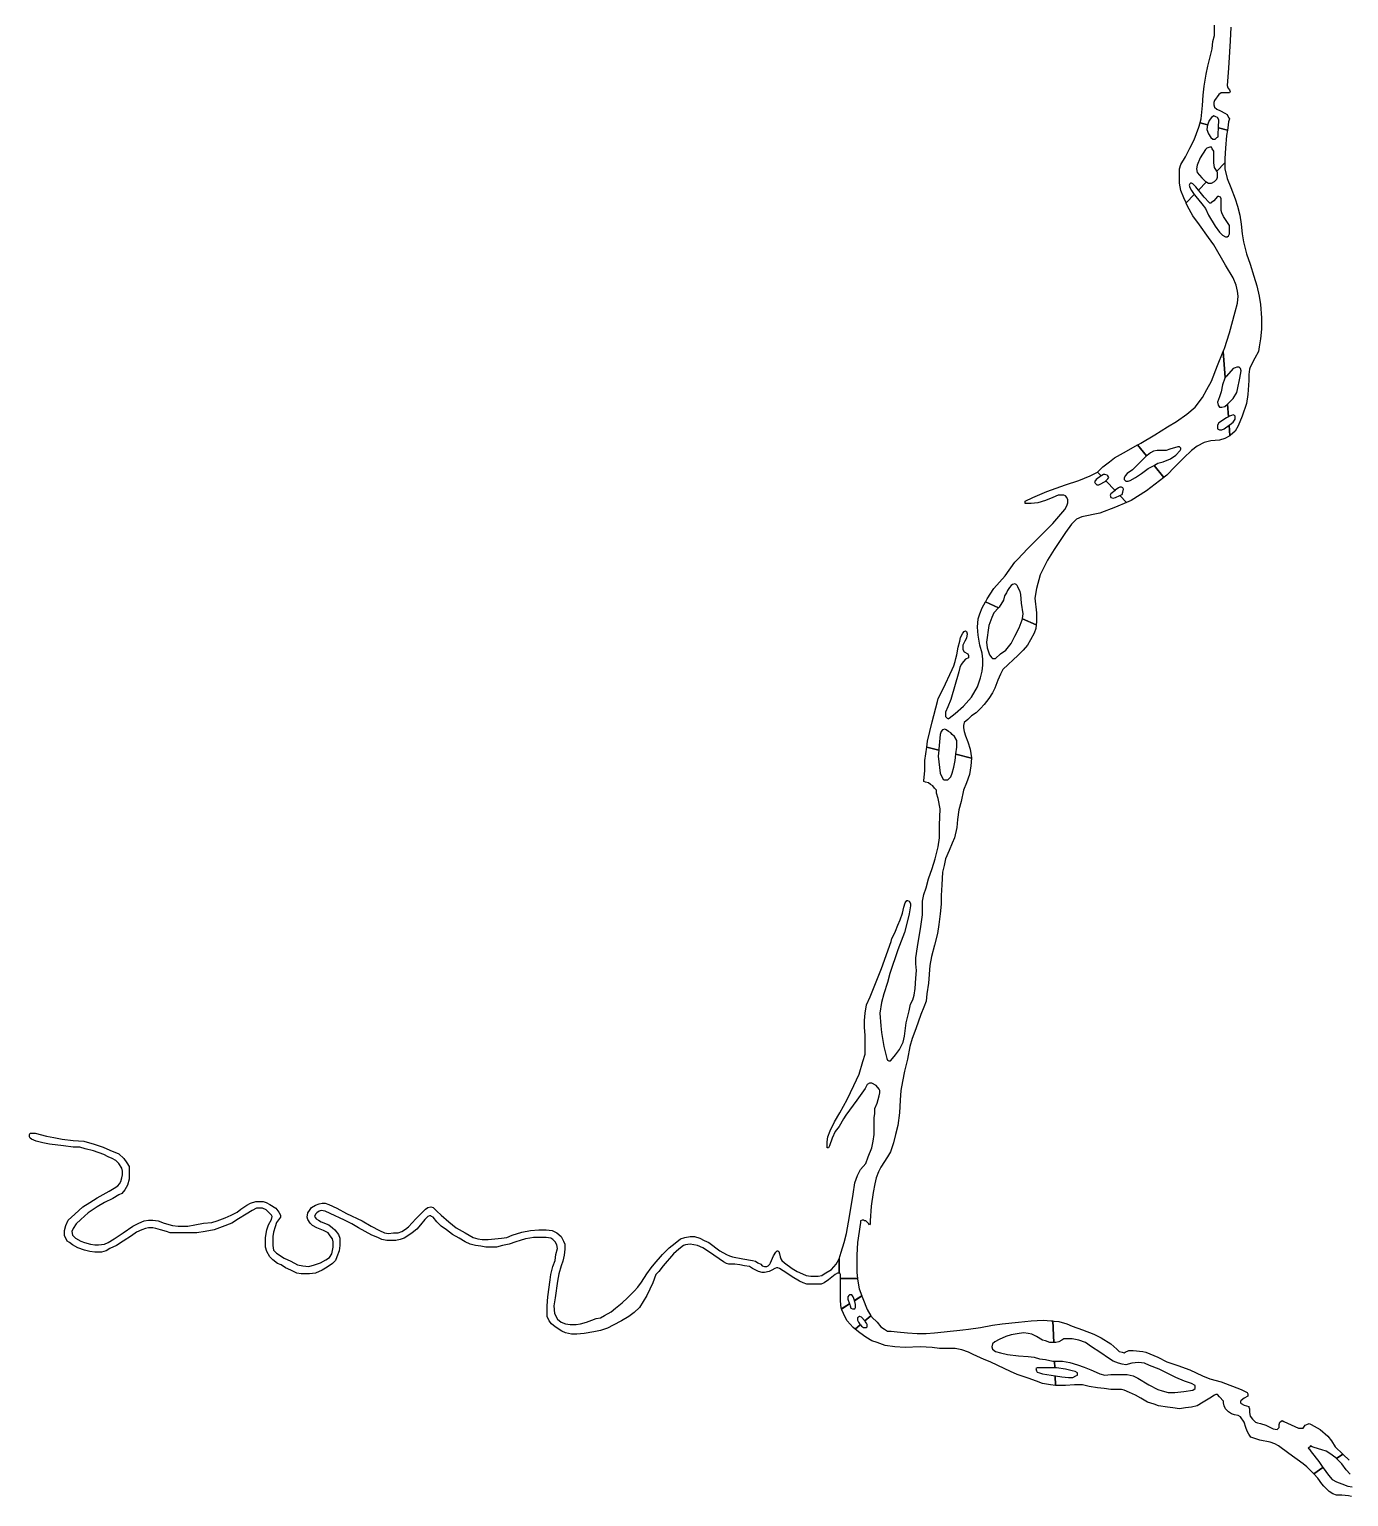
# Model space of a CAD drawing. Extents: x -311047 to 331802, y -231034 to 353444.
# Drawn here: x -187321 to -106990, y 161959 to 251275 of the extents above; entities that cross this region are included whole.
import ezdxf

# ---------------------------------------------------------------- set-up
doc = ezdxf.new("R2010")
doc.units = 0
doc.layers.get('0').update_dxf_attribs({"linetype": 'CONTINUOUS'})

msp = doc.modelspace()

# ---------------------------------------------------------------- linework, layer by layer
for points in [[(-116040.6, 245592.8), (-116035.6, 245611.1), (-115978.9, 245818.9), (-115888.2, 246635.2), (-115842.9, 247270.2), (-115797.5, 247814.4), (-115661.5, 248540.1), (-115570.7, 249039), (-115298.6, 250082.2), (-115253.2, 250535.7), (-115162.5, 250898.5), (-115162.5, 251533.5)], [(-114164.8, 251397.4), (-114210.1, 250581.1), (-114255.5, 249900.7), (-114300.8, 248903), (-114391.6, 247859.8), (-114346.2, 247723.7), (-114255.5, 247587.6), (-114210.1, 247497), (-114255.5, 247406.3), (-114346.2, 247406.3), (-114573, 247406.3), (-114754.4, 247406.3), (-114890.5, 247315.6), (-115162.5, 246952.7), (-115207.9, 246816.7), (-115207.9, 246680.6), (-115162.5, 246544.5), (-115026.5, 246408.4), (-114799.8, 246317.7), (-114527.6, 246181.7), (-114391.6, 246090.9), (-114300.8, 245909.5), (-114255.5, 245818.9), (-114300.8, 245637.5), (-114346.2, 245274.6), (-114373.9, 245136.3), (-114375.6, 245127.6), (-114916.5, 245278.7), (-114915.9, 245291.1), (-114890.5, 245773.6), (-114981.1, 245909.5), (-115071.8, 245954.9), (-115207.9, 246000.2), (-115344, 245909.5), (-115480, 245728.2), (-115570.7, 245501.4), (-115573.9, 245479.2), (-115576.2, 245463), (-116040.6, 245592.8)], [(-116885.2, 240710.3), (-117022.1, 241011.3), (-117203.5, 241464.8), (-117294.2, 241918.4), (-117294.2, 242417.3), (-117294.2, 242780.1), (-117203.5, 243052.2), (-116931.3, 243505.8), (-116659.2, 244050.1), (-116387.2, 244548.9), (-116115, 245320), (-116040.6, 245592.8), (-115576.2, 245463), (-115616.1, 245183.9), (-115525.4, 244911.8), (-115389.3, 244685), (-115253.2, 244594.3), (-115117.2, 244594.3), (-115026.5, 244685), (-114935.8, 244730.3), (-114935.8, 244911.8), (-114916.5, 245278.7), (-114375.6, 245127.6), (-114436.9, 244821.1), (-114482.3, 244050.1), (-114527.6, 243415.1), (-114527.6, 243153.6), (-115024, 242639.2), (-115071.8, 242734.7), (-115162.5, 242870.8), (-115207.9, 243142.9), (-115207.9, 243551.2), (-115207.9, 243868.7), (-115298.6, 244004.7), (-115344, 244095.4), (-115434.7, 244095.4), (-115616.1, 244050.1), (-115706.8, 243959.4), (-116024.3, 243460.4), (-116205.7, 243006.9), (-116251.1, 242780.1), (-116205.7, 242553.4), (-115933.6, 242235.9), (-115706.8, 242009.1), (-115656.3, 241983.9), (-116135.7, 241487), (-116296.4, 241691.6), (-116477.9, 241873.1), (-116568.6, 241918.4), (-116613.8, 241918.4), (-116659.2, 241873.1), (-116704.6, 241782.3), (-116659.2, 241646.3), (-116568.6, 241464.8), (-116388.6, 241224.9), (-116885.2, 240710.3)], [(-114626.2, 231674.3), (-114573, 231804.4), (-114560.5, 231843.6), (-114255.5, 232802.3), (-113892.6, 234072.2), (-113756.6, 234616.4), (-113711.2, 235024.6), (-113756.6, 235342.1), (-113847.3, 235704.9), (-114028.7, 236158.4), (-114482.3, 236929.5), (-115207.9, 238154), (-115525.4, 238607.6), (-116069.7, 239378.5), (-116477.9, 239922.8), (-116795.3, 240512.5), (-116879.3, 240697.3), (-116885.2, 240710.3), (-116388.6, 241224.9), (-116374.7, 241206.3), (-116296.4, 241102), (-115933.6, 240648.5), (-115706.8, 240376.4), (-115525.4, 239968.2), (-115117.2, 239287.9), (-114845.1, 238925.1), (-114663.7, 238743.6), (-114482.3, 238652.9), (-114391.6, 238652.9), (-114300.8, 238698.3), (-114255.5, 238834.3), (-114255.5, 238970.4), (-114255.5, 239197.2), (-114255.5, 239333.3), (-114618.3, 239877.5), (-114709.1, 240104.2), (-114754.4, 240240.3), (-114754.4, 240331), (-114754.4, 240784.6), (-114754.4, 240966), (-114799.8, 241056.6), (-114890.5, 241102), (-114935.8, 241102), (-114981.1, 241102), (-115207.9, 240829.9), (-115344, 240739.2), (-115389.3, 240693.9), (-115434.7, 240693.9), (-115480, 240739.2), (-115797.5, 241056.6), (-116118.3, 241464.9), (-116135.7, 241487), (-115656.3, 241983.9), (-115621.3, 241966.3), (-115525.4, 241918.4), (-115344, 241918.4), (-115162.5, 242009.1), (-115026.5, 242145.2), (-114981.1, 242281.3), (-114981.1, 242417.3), (-114981.1, 242553.4), (-115000.6, 242592.4), (-115024, 242639.2), (-114527.6, 243153.6), (-114527.6, 243069.6), (-114527.6, 242780.1), (-114391.6, 242190.6), (-114164.8, 241646.3), (-113892.6, 240966), (-113756.6, 240512.5), (-113620.5, 239968.2), (-113529.8, 239423.9), (-113484.4, 238834.3), (-113393.7, 238335.4), (-113212.4, 237609.8), (-112985.6, 236974.8), (-112758.8, 236249.1), (-112577.4, 235659.6), (-112441.3, 235024.6), (-112350.6, 234525.6), (-112305.2, 233709.3), (-112305.2, 233029), (-112350.6, 232439.4), (-112441.3, 231940.5), (-112486.7, 231668.4), (-112713.5, 231260.1), (-112985.6, 230716), (-113031, 230579.9), (-113076.3, 230262.4), (-113076.3, 229899.5), (-113121.7, 229037.9), (-113212.4, 228493.6), (-113484.4, 227722.6), (-113711.2, 227133), (-113892.6, 226815.5), (-114206.2, 226546.7), (-114210.1, 226543.3), (-114221.7, 226536.7), (-114272.1, 227177.2), (-114249.5, 227194.2), (-114210.1, 227223.7), (-114028.7, 227359.8), (-113892.6, 227541.2), (-113892.6, 227631.9), (-113892.6, 227722.6), (-113938, 227768), (-114028.7, 227813.3), (-114119.4, 227768), (-114255.5, 227722.6), (-114283.9, 227708.4), (-114312.8, 227693.9), (-114373.6, 228466.1), (-114337, 228502.7), (-114255.5, 228584.3), (-114028.7, 228811.1), (-113801.9, 229173.9), (-113756.6, 229355.4), (-113620.5, 230035.6), (-113529.8, 230489.2), (-113575.1, 230625.2), (-113665.8, 230716), (-113801.9, 230716), (-113892.6, 230670.6), (-114028.7, 230625.2), (-114436.9, 230171.7), (-114447.6, 230155.6), (-114500.4, 230076.4), (-114626.2, 231674.3)], [(-119844.8, 225978.7), (-119794.8, 226007.6), (-119652.7, 226089.9), (-118790.9, 226588.7), (-118019.9, 227087.6), (-117475.6, 227405.1), (-116840.6, 227858.7), (-116341.8, 228266.8), (-115888.2, 228856.4), (-115616.1, 229355.4), (-115344, 229854.2), (-114981.1, 230806.7), (-114626.2, 231674.3), (-114500.4, 230076.4), (-114527.6, 230035.6), (-114663.7, 229627.4), (-114754.4, 229219.3), (-114845.1, 228901.8), (-114981.1, 228584.3), (-114935.8, 228402.9), (-114845.1, 228266.8), (-114709.1, 228266.8), (-114527.6, 228312.1), (-114373.6, 228466.1), (-114312.8, 227693.9), (-114436.9, 227631.9), (-114890.5, 227314.4), (-114981.1, 227178.3), (-114981.1, 227087.6), (-114981.1, 226951.5), (-114845.1, 226906.2), (-114709.1, 226906.2), (-114573, 226951.5), (-114272.1, 227177.2), (-114221.7, 226536.7), (-114527.6, 226361.9), (-114845.1, 226271.3), (-115389.3, 226225.9), (-115797.5, 226135.2), (-116205.7, 225908.4), (-116568.6, 225636.3), (-117022.1, 225182.7), (-117566.3, 224638.5), (-118065.3, 224139.6), (-118229.3, 224012), (-118242.7, 224001.6), (-118833.5, 224730.7), (-118806, 224747.2), (-118609.4, 224865.2), (-118291.9, 224955.9), (-117838.5, 225137.4), (-117521, 225364.1), (-117248.8, 225636.3), (-117203.5, 225727), (-117203.5, 225772.4), (-117294.2, 225863.1), (-117384.9, 225863.1), (-117883.8, 225727), (-118110.6, 225636.3), (-118291.9, 225636.3), (-118654.8, 225636.3), (-118881.6, 225590.9), (-119063, 225500.2), (-119268.1, 225336.2), (-119289.8, 225318.8), (-119301, 225307.6), (-119844.8, 225978.7)], [(-122283.2, 224321), (-122246.8, 224357.4), (-121965.7, 224638.5), (-121557.4, 224955.9), (-121240, 225182.7), (-120514.3, 225590.9), (-119844.8, 225978.7), (-119301, 225307.6), (-119607.3, 225001.3), (-119879.3, 224729.1), (-120151.5, 224457.1), (-120469, 224230.3), (-120605.1, 224094.3), (-120650.4, 223958.2), (-120650.4, 223867.5), (-120559.7, 223776.8), (-120423.6, 223776.8), (-120287.6, 223822.1), (-119970.1, 224003.5), (-119607.3, 224230.3), (-119199.1, 224547.8), (-118836.2, 224729.1), (-118833.5, 224730.7), (-118242.7, 224001.6), (-119289.8, 223187.1), (-120242.2, 222597.6), (-120513.6, 222481.3), (-120520.6, 222478.3), (-120920.7, 222896.5), (-120903.8, 222903.7), (-120877.2, 222915.1), (-120786.5, 222960.4), (-120741.1, 223096.4), (-120695.8, 223277.8), (-120741.1, 223368.5), (-120831.8, 223413.9), (-120922.6, 223413.9), (-121013.3, 223368.5), (-121197.3, 223221.4), (-121216.6, 223205.9), (-121773.2, 223787.8), (-121745.8, 223815.2), (-121648.2, 223912.8), (-121602.8, 224003.5), (-121648.2, 224094.3), (-121693.5, 224139.6), (-121829.6, 224185), (-121920.3, 224185), (-122023.8, 224116), (-122056.4, 224094.3), (-122062.4, 224090), (-122283.2, 224321)], [(-129101.1, 216430), (-129087.2, 216453.8), (-128995.6, 216610.8), (-128587.4, 217245.8), (-127907.1, 218016.8), (-127317.5, 218833.2), (-127136, 219014.6), (-126546.4, 219649.6), (-125004.4, 221191.6), (-124278.8, 222053.3), (-124142.7, 222280.1), (-124097.3, 222461.5), (-124097.3, 222642.9), (-124142.7, 222779), (-124233.4, 222869.7), (-124324.1, 222915.1), (-124414.8, 222915.1), (-124505.5, 222915.1), (-124687, 222915.1), (-125004.4, 222779), (-125457.9, 222597.6), (-125911.5, 222461.5), (-126319.7, 222416.1), (-126637.1, 222416.1), (-126682.5, 222416.1), (-126682.5, 222506.9), (-126682.5, 222552.2), (-126229, 222779), (-125367.2, 223141.8), (-124233.4, 223550), (-123417, 223822.1), (-122736.7, 224094.3), (-122283.2, 224321), (-122062.4, 224090), (-122373.9, 223867.5), (-122464.6, 223731.4), (-122419.2, 223640.7), (-122328.5, 223550), (-122192.4, 223550), (-121784.2, 223776.8), (-121773.2, 223787.8), (-121216.6, 223205.9), (-121466.8, 223005.8), (-121512.1, 222915.1), (-121466.8, 222779), (-121330.8, 222733.6), (-121194.7, 222779), (-120920.7, 222896.5), (-120520.6, 222478.3), (-121194.7, 222189.4), (-122147.1, 221826.5), (-123235.6, 221599.7), (-123553, 221463.7), (-123870.5, 221146.3), (-124233.4, 220647.3), (-124913.7, 219604.2), (-125321.9, 218969.2), (-125775.4, 218062.2), (-126002.2, 217245.8), (-126092.9, 216656.1), (-126002.2, 215749.1), (-126002.2, 215204.8), (-126022, 215026.5), (-126022.9, 215019.1), (-126856.4, 215401.1), (-126854.7, 215414.3), (-126818.5, 215703.7), (-126909.3, 216338.7), (-126954.6, 216882.9), (-127000, 217064.3), (-127090.7, 217245.8), (-127136, 217336.5), (-127181.4, 217427.2), (-127226.8, 217472.5), (-127317.5, 217517.9), (-127453.5, 217472.5), (-127544.3, 217427.2), (-127635, 217291.1), (-127771, 217109.7), (-127816.4, 216973.6), (-127952.5, 216792.2), (-127997.8, 216520.1), (-128269.9, 216111.9), (-128294, 216084.4), (-128309.2, 216067), (-129101.1, 216430)], [(-132679.8, 207584.8), (-132679.4, 207587.5), (-132623.9, 207948.2), (-132351.8, 209127.4), (-132034.3, 210351.9), (-131988.9, 210533.3), (-131671.4, 211123), (-131127.3, 212302.2), (-131036.5, 212528.9), (-130945.8, 212801.1), (-130900.5, 212982.5), (-130855.1, 213209.3), (-130764.4, 213662.8), (-130673.7, 214025.6), (-130628.3, 214252.4), (-130492.3, 214524.6), (-130401.5, 214615.3), (-130310.8, 214660.6), (-130265.5, 214615.3), (-130220.1, 214479.2), (-130265.5, 214207.1), (-130356.2, 214025.6), (-130492.3, 213798.8), (-130492.3, 213617.4), (-130492.3, 213526.7), (-130401.5, 213390.6), (-130174.8, 213254.6), (-130129.4, 213163.9), (-130129.4, 213118.6), (-130129.4, 213027.9), (-130310.8, 212937.2), (-130446.9, 212801.1), (-130583, 212619.7), (-130673.7, 212438.2), (-130719, 212166.1), (-131218, 210488), (-131399.3, 210034.4), (-131535.4, 209717), (-131535.4, 209535.6), (-131535.4, 209444.9), (-131444.6, 209354.2), (-131353.9, 209308.8), (-131308.6, 209354.2), (-130945.8, 209626.3), (-130446.9, 210079.8), (-129948, 210624.1), (-129585.2, 211259.1), (-129403.8, 211803.2), (-129313.1, 212211.4), (-129267.7, 212574.3), (-129267.7, 212937.2), (-129313.1, 213299.9), (-129449.1, 213798.8), (-129539.9, 214388.5), (-129585.2, 214887.3), (-129539.9, 215386.2), (-129449.1, 215703.7), (-129313.1, 216066.6), (-129101.1, 216430), (-128309.2, 216067), (-128587.4, 215749.1), (-128723.4, 215476.9), (-128904.9, 214978), (-129040.9, 213980.3), (-128995.6, 213617.4), (-128859.5, 213209.3), (-128723.4, 213027.9), (-128678.1, 212982.5), (-128587.4, 212982.5), (-128496.7, 212982.5), (-128179.2, 213254.6), (-127861.8, 213481.3), (-127544.3, 213889.6), (-127317.5, 214343.1), (-127045.3, 214842), (-126863.9, 215340.9), (-126856.4, 215401.1), (-126022.9, 215019.1), (-126047.6, 214796.7), (-126138.3, 214524.6), (-126365.1, 214116.3), (-126546.4, 213798.8), (-126818.5, 213481.3), (-127136, 213163.9), (-127408.2, 212891.8), (-127725.7, 212619.7), (-128043.1, 212302.2), (-128179.2, 212030), (-128360.6, 211667.2), (-128542, 211168.3), (-128678.1, 210896.2), (-128904.9, 210533.3), (-129177, 210170.5), (-129403.8, 209943.8), (-129675.8, 209671.7), (-129948, 209490.2), (-130174.8, 209263.4), (-130401.5, 209082), (-130446.9, 208900.6), (-130446.9, 208764.5), (-130401.5, 208537.7), (-130310.8, 208265.7), (-130174.8, 207902.8), (-130038.7, 207449.3), (-129951.4, 206925.2), (-129948.8, 206910), (-130904, 207146), (-130902.8, 207156.2), (-130900.5, 207177.1), (-130855.1, 207585.3), (-130855.1, 207857.5), (-130855.1, 207993.6), (-130991.2, 208220.3), (-131127.3, 208356.3), (-131218, 208447), (-131353.9, 208537.7), (-131490, 208628.5), (-131580.7, 208673.8), (-131716.8, 208628.5), (-131807.5, 208537.7), (-131852.9, 208356.3), (-131943.6, 207449.3), (-131948, 207409.9), (-131948.6, 207404.1), (-132679.8, 207584.8)], [(-137930.3, 175247.9), (-137930.3, 175383.9), (-137930.3, 175474.7), (-137975.6, 175565.4), (-138021, 175565.4), (-138021, 176018.8), (-138021, 176427.1), (-137884.9, 176835.3), (-137703.6, 177424.8), (-137567.5, 177969.1), (-137386.1, 179012.2), (-137159.3, 180372.9), (-137068.6, 181053.2), (-136887.2, 181506.7), (-136705.7, 181869.6), (-136388.3, 182232.4), (-136252.2, 182640.6), (-136025.5, 183184.8), (-135934.8, 183593), (-135889.4, 184001.2), (-135889.4, 184590.8), (-135889.4, 185044.4), (-135844.1, 185271.2), (-135844.1, 185588.5), (-135708, 185906), (-135571.9, 186359.6), (-135526.6, 186541), (-135526.6, 186677.1), (-135571.9, 186767.8), (-135753.4, 186994.6), (-136025.5, 187130.7), (-136070.9, 187130.7), (-136161.6, 187130.7), (-136297.5, 187040), (-136433.6, 186813.2), (-136932.5, 186087.5), (-137612.9, 185180.4), (-137749, 184953.7), (-138021, 184500.1), (-138247.8, 184182.6), (-138429.2, 183774.5), (-138610.6, 183320.9), (-138656, 183184.8), (-138701.4, 183184.8), (-138746.7, 183184.8), (-138746.7, 183230.2), (-138746.7, 183547.7), (-138701.4, 183865.2), (-138565.3, 184227.9), (-138293.1, 184772.2), (-137975.6, 185316.5), (-137522.2, 186132.8), (-137114, 186994.6), (-136796.5, 187674.9), (-136569.7, 188445.9), (-136433.6, 188899.4), (-136433.6, 189262.3), (-136433.6, 190033.3), (-136479, 190532.2), (-136479, 190940.4), (-136433.6, 191393.9), (-136342.9, 191892.9), (-136116.2, 192391.7), (-135753.4, 193298.8), (-135435.9, 194115.1), (-134846.2, 195747.9), (-134800.9, 195929.3), (-134710.1, 196110.8), (-134574.1, 196382.9), (-134438.1, 196745.7), (-134302, 197063.1), (-134166, 197471.4), (-134075.3, 197834.2), (-133984.5, 198106.4), (-133893.8, 198242.4), (-133848.5, 198242.4), (-133757.8, 198197.1), (-133667, 198061), (-133667, 197924.9), (-133757.8, 197426), (-133848.5, 197017.8), (-134029.9, 196292.2), (-134438.1, 195249.1), (-134936.9, 193797.6), (-135073, 193253.5), (-135299.8, 192573.1), (-135435.9, 192028.9), (-135526.6, 191393.9), (-135481.2, 190622.9), (-135435.9, 190214.8), (-135299.8, 189353), (-135118.4, 188627.4), (-135073, 188536.6), (-134982.3, 188491.3), (-134891.6, 188491.3), (-134755.5, 188627.4), (-134574.1, 188854), (-134347.4, 189171.5), (-134120.6, 189625.1), (-134029.9, 189988), (-133939.2, 190804.3), (-133757.8, 191530), (-133667, 191938.2), (-133531, 192210.3), (-133440.3, 192482.4), (-133394.9, 192890.6), (-133349.5, 193525.6), (-133304.2, 193979.1), (-133349.5, 194387.3), (-133349.5, 194750.1), (-133304.2, 195022.3), (-133213.5, 195566.5), (-133122.8, 196156.1), (-133032, 196655), (-132941.3, 197380.6), (-132941.3, 197834.2), (-132941.3, 198197.1), (-132850.7, 198605.2), (-132714.6, 199013.4), (-132578.6, 199557.7), (-132351.8, 200192.7), (-132170.4, 200782.2), (-131988.9, 201507.9), (-131898.2, 202052.1), (-131898.2, 202823.2), (-131852.9, 203820.9), (-131988.9, 204455.9), (-132079.6, 204773.4), (-132079.6, 204954.8), (-132215.7, 205090.8), (-132306.4, 205226.9), (-132442.5, 205317.6), (-132578.6, 205408.3), (-132760, 205453.7), (-132850.7, 205499), (-132850.7, 205544.4), (-132805.4, 206134), (-132805.4, 206768.9), (-132679.8, 207584.8), (-131948.6, 207404.1), (-131988.9, 207041.1), (-131943.6, 206678.3), (-131852.9, 205998), (-131762.1, 205771.2), (-131671.4, 205635.1), (-131626.1, 205589.7), (-131490, 205589.7), (-131399.3, 205589.7), (-131308.6, 205680.5), (-131218, 205771.2), (-131127.3, 205998), (-131036.5, 206360.8), (-130945.8, 206768.9), (-130904, 207146), (-129948.8, 206910), (-129948, 206905), (-129993.3, 206451.5), (-130084, 205907.2), (-130265.5, 205408.3), (-130446.9, 204954.8), (-130583, 204274.5), (-130719, 203775.6), (-130809.8, 203186), (-130855.1, 202687.1), (-130991.2, 202052.1), (-131127.3, 201734.7), (-131308.6, 201281.1), (-131535.4, 200782.2), (-131626.1, 200374), (-131716.8, 199965.9), (-131762.1, 199194.8), (-131807.5, 198559.9), (-131807.5, 198015.6), (-131852.9, 197426), (-131943.6, 196791.1), (-132034.3, 196246.8), (-132215.7, 195521.1), (-132397.1, 194840.9), (-132487.9, 194296.6), (-132578.6, 193208.1), (-132669.3, 192573.1), (-132714.6, 192119.5), (-132850.7, 191756.8), (-133032, 191303.2), (-133349.5, 190441.4), (-133576.3, 189851.9), (-133712.4, 189353), (-133848.5, 188582), (-134029.9, 187856.3), (-134166, 187221.3), (-134256.7, 186677.1), (-134302, 186087.5), (-134347.4, 185316.5), (-134438.1, 184545.4), (-134574.1, 184001.2), (-134710.1, 183502.3), (-134891.6, 182958.1), (-135073, 182640.6), (-135481.2, 182005.7), (-135617.3, 181733.5), (-135753.4, 181370.7), (-135844.1, 181007.8), (-135934.8, 180463.6), (-136070.9, 179647.2), (-136116.2, 178740.2), (-136116.2, 178604.1), (-136116.2, 178558.7), (-136161.6, 178513.4), (-136206.8, 178558.7), (-136388.3, 178740.2), (-136479, 178740.2), (-136524.3, 178785.5), (-136615, 178785.5), (-136705.7, 178740.2), (-136705.7, 178649.4), (-136751.1, 178377.3), (-136796.5, 178105.2), (-136887.2, 177424.8), (-136932.5, 176653.8), (-136932.5, 176154.9), (-136932.5, 175610.7), (-136887.2, 175247.9), (-137930.3, 175247.9)], [(-138021, 176427.1), (-138021, 176018.8), (-138021, 175565.4), (-138066.4, 175565.4), (-138111.7, 175565.4), (-138247.8, 175474.7), (-138656, 175157.2), (-138928.1, 174975.7), (-139109.6, 174885), (-139608.4, 174885), (-139971.2, 174885), (-140198, 174975.7), (-140424.8, 175066.5), (-140878.4, 175338.6), (-141195.8, 175565.4), (-141649.4, 175837.4), (-141740.1, 175882.8), (-141785.4, 175882.8), (-141830.8, 175882.8), (-141921.5, 175837.4), (-142102.9, 175746.7), (-142284.3, 175656.1), (-142556.5, 175610.7), (-142692.6, 175610.7), (-142919.2, 175656.1), (-143282.1, 175837.4), (-143463.5, 175973.5), (-143781, 176018.8), (-144053.2, 176064.2), (-144370.6, 176109.6), (-144733.4, 176109.6), (-144869.5, 176154.9), (-145050.9, 176245.6), (-145912.7, 176835.3), (-146320.8, 177107.4), (-146638.3, 177243.5), (-146865.1, 177288.8), (-147091.9, 177334.2), (-147364, 177288.8), (-147500.1, 177243.5), (-147772.1, 177016.7), (-148089.6, 176744.6), (-148724.6, 176018.8), (-148996.8, 175656.1), (-149178.2, 175474.7), (-149359.5, 174975.7), (-149722.4, 174204.7), (-149949.2, 173841.9), (-150175.9, 173479.1), (-150493.4, 173161.6), (-150810.9, 172934.8), (-151264.4, 172662.6), (-151763.3, 172390.6), (-152126.2, 172209.2), (-152534.3, 172073.1), (-152942.5, 171982.4), (-153532.2, 171891.7), (-153985.7, 171846.3), (-154303.1, 171846.3), (-154666, 171937), (-154892.8, 172027.7), (-155301, 172299.9), (-155527.8, 172481.2), (-155663.8, 172662.6), (-155799.8, 172934.8), (-155799.8, 173252.3), (-155799.8, 173569.8), (-155754.4, 174114), (-155618.5, 175157.2), (-155573.1, 175474.7), (-155437, 175973.5), (-155301, 176336.3), (-155255.6, 176699.2), (-155164.9, 177062.1), (-155210.3, 177288.8), (-155301, 177470.2), (-155437, 177606.2), (-155573.1, 177696.9), (-155845.2, 177742.3), (-156117.3, 177742.3), (-156389.4, 177742.3), (-156616.2, 177742.3), (-156843, 177696.9), (-157115.2, 177651.6), (-157432.5, 177560.9), (-157704.7, 177470.2), (-158112.9, 177334.2), (-158521.1, 177243.5), (-158884, 177152.8), (-159201.4, 177152.8), (-159382.8, 177152.8), (-159518.9, 177152.8), (-159836.4, 177198.1), (-160153.9, 177243.5), (-160471.4, 177334.2), (-160788.8, 177470.2), (-161151.6, 177696.9), (-161559.8, 177923.7), (-161922.7, 178195.9), (-162240.2, 178422.7), (-162512.2, 178694.8), (-162739, 178966.9), (-162829.7, 179012.2), (-162875.1, 179057.6), (-162920.4, 179057.6), (-162965.8, 179057.6), (-163056.5, 179012.2), (-163237.9, 178830.9), (-163510.1, 178513.4), (-163736.9, 178241.2), (-164008.9, 178014.4), (-164281, 177833), (-164507.8, 177696.9), (-164734.6, 177606.2), (-165006.8, 177560.9), (-165233.5, 177560.9), (-165550.9, 177560.9), (-165868.4, 177606.2), (-166095.2, 177742.3), (-166458.1, 177878.4), (-166866.3, 178105.2), (-167274.4, 178331.9), (-167682.6, 178558.7), (-168136.2, 178785.5), (-168997.9, 179193.6), (-169315.4, 179329.7), (-169542.1, 179375.1), (-169678.2, 179329.7), (-169814.3, 179239), (-169905, 179148.3), (-169950.4, 179012.2), (-169905, 178921.6), (-169859.6, 178876.2), (-169723.6, 178785.5), (-169542.1, 178694.8), (-169088.6, 178513.4), (-168861.8, 178331.9), (-168725.8, 178195.9), (-168499, 177923.7), (-168408.3, 177696.9), (-168408.3, 177515.5), (-168408.3, 177243.5), (-168453.7, 176926), (-168589.7, 176563.1), (-168680.5, 176336.3), (-168861.8, 176154.9), (-169179.3, 175928.1), (-169496.8, 175746.7), (-169905, 175565.4), (-170267.9, 175520), (-170766.7, 175520), (-171038.8, 175565.4), (-171401.7, 175746.7), (-171719.2, 175882.8), (-171991.3, 176064.2), (-172218, 176154.9), (-172490.1, 176381.7), (-172671.6, 176563.1), (-172853, 176880.6), (-172943.7, 177152.8), (-172943.7, 177424.8), (-172943.7, 177742.3), (-172853, 178195.9), (-172762.3, 178513.4), (-172580.9, 178830.9), (-172535.5, 179012.2), (-172580.9, 179102.9), (-172898.4, 179420.4), (-173125.1, 179511.1), (-173351.9, 179511.1), (-173488, 179511.1), (-173760, 179375.1), (-174122.9, 179148.3), (-174576.5, 178876.2), (-174984.7, 178604.1), (-175574.2, 178377.3), (-176073.1, 178195.9), (-176617.4, 178105.2), (-177116.2, 178014.4), (-177660.5, 178014.4), (-178295.5, 178014.4), (-178749, 178014.4), (-178975.8, 178105.2), (-179338.6, 178195.9), (-179610.8, 178286.6), (-179792.2, 178331.9), (-180064.3, 178331.9), (-180245.7, 178286.6), (-180472.5, 178195.9), (-180790, 178059.8), (-181107.5, 177833), (-181606.4, 177515.5), (-182014.5, 177243.5), (-182422.7, 177062.1), (-182649.5, 176926), (-182921.6, 176835.3), (-183329.8, 176835.3), (-183647.2, 176880.6), (-183964.7, 176971.3), (-184372.9, 177107.4), (-184690.4, 177288.8), (-184871.9, 177424.8), (-185007.9, 177515.5), (-185098.7, 177696.9), (-185189.3, 177833), (-185189.3, 178014.4), (-185189.3, 178150.5), (-185098.7, 178468), (-184962.6, 178785.5), (-184554.4, 179148.3), (-184055.4, 179601.8), (-183647.2, 179874), (-183193.8, 180146.1), (-182468.1, 180554.3), (-182150.6, 180735.7), (-181923.8, 180871.7), (-181833.2, 181007.8), (-181742.4, 181143.9), (-181697.1, 181370.7), (-181651.7, 181552.1), (-181651.7, 181778.9), (-181697.1, 181960.3), (-181878.4, 182232.4), (-182059.8, 182413.8), (-182286.6, 182549.8), (-182513.4, 182640.6), (-182785.6, 182776.6), (-183420.6, 183003.4), (-183919.4, 183139.5), (-184236.9, 183230.2), (-184645.1, 183230.2), (-185234.6, 183320.9), (-186096.4, 183411.6), (-186504.6, 183502.3), (-186912.7, 183593), (-187184.9, 183729.1), (-187275.6, 183774.5), (-187320.9, 183865.2), (-187320.9, 183910.4), (-187320.9, 184001.2), (-187275.6, 184091.9), (-187184.9, 184091.9), (-186958.1, 184091.9), (-186277.8, 183910.4), (-185824.3, 183819.8), (-185325.3, 183729.1), (-184645.1, 183638.4), (-184010.1, 183593), (-183375.2, 183411.6), (-182830.9, 183230.2), (-182422.7, 183048.8), (-181878.4, 182822), (-181561, 182549.8), (-181379.6, 182277.7), (-181243.5, 182051), (-181243.5, 181733.5), (-181243.5, 181506.7), (-181243.5, 181279.9), (-181334.2, 180917.1), (-181515.7, 180644.9), (-181697.1, 180418.3), (-181878.4, 180327.6), (-182241.3, 180100.8), (-182740.2, 179874), (-183193.8, 179601.8), (-183737.9, 179239), (-184191.5, 178830.9), (-184463.7, 178558.7), (-184645.1, 178286.6), (-184735.8, 178105.2), (-184690.4, 177878.4), (-184509, 177696.9), (-184191.5, 177515.5), (-183964.7, 177424.8), (-183601.9, 177334.2), (-183329.8, 177288.8), (-183103.1, 177288.8), (-182740.2, 177334.2), (-182513.4, 177424.8), (-182150.6, 177651.6), (-181606.4, 178014.4), (-181016.7, 178422.7), (-180653.9, 178604.1), (-180336.4, 178740.2), (-180064.3, 178785.5), (-179792.2, 178785.5), (-179474.7, 178740.2), (-179111.8, 178604.1), (-178612.9, 178468), (-178250.2, 178422.7), (-178023.4, 178422.7), (-177660.5, 178422.7), (-177252.3, 178513.4), (-176708.1, 178604.1), (-176209.2, 178649.4), (-175891.7, 178740.2), (-175392.8, 178921.6), (-175030, 179102.9), (-174667.2, 179284.3), (-174440.4, 179465.8), (-174077.5, 179692.6), (-173850.7, 179828.6), (-173533.3, 179919.3), (-173306.6, 179919.3), (-173079.8, 179919.3), (-172898.4, 179874), (-172671.6, 179737.9), (-172308.7, 179511.1), (-172127.3, 179284.3), (-172036.7, 179102.9), (-172036.7, 178966.9), (-172263.4, 178649.4), (-172354.1, 178377.3), (-172444.8, 178059.8), (-172490.1, 177787.7), (-172490.1, 177424.8), (-172490.1, 177243.5), (-172444.8, 176971.3), (-172263.4, 176789.9), (-171809.9, 176472.4), (-171401.7, 176291), (-170993.5, 176064.2), (-170676, 176018.8), (-170313.2, 175973.5), (-169950.4, 176064.2), (-169587.5, 176200.3), (-169270, 176381.7), (-169043.2, 176517.8), (-168907.1, 176744.6), (-168816.4, 177152.8), (-168816.4, 177470.2), (-168861.8, 177651.6), (-168997.9, 177833), (-169133.9, 178014.4), (-169406.1, 178150.5), (-169814.3, 178331.9), (-170086.4, 178468), (-170222.5, 178604.1), (-170358.6, 178830.9), (-170403.9, 178966.9), (-170358.6, 179239), (-170267.9, 179375.1), (-170131.8, 179556.5), (-169905, 179692.6), (-169678.2, 179783.3), (-169496.8, 179828.6), (-169315.4, 179828.6), (-169088.6, 179737.9), (-168589.7, 179511.1), (-168000.1, 179193.6), (-167047.7, 178740.2), (-166503.4, 178422.7), (-166004.5, 178150.5), (-165687, 178014.4), (-165460.3, 177969.1), (-165142.8, 178014.4), (-164870.7, 178014.4), (-164643.9, 178105.2), (-164417.1, 178241.2), (-164235.7, 178377.3), (-163782.2, 178876.2), (-163374, 179284.3), (-163192.6, 179465.8), (-163056.5, 179556.5), (-162875.1, 179601.8), (-162739, 179556.5), (-162512.2, 179329.7), (-162240.2, 179102.9), (-161786.6, 178694.8), (-161333, 178331.9), (-160788.8, 178014.4), (-160289.9, 177742.3), (-160017.8, 177651.6), (-159745.7, 177606.2), (-159382.8, 177606.2), (-158974.7, 177651.6), (-158566.5, 177696.9), (-158249, 177742.3), (-157931.5, 177878.4), (-157341.9, 178059.8), (-156797.7, 178150.5), (-156298.7, 178195.9), (-155845.2, 178195.9), (-155482.4, 178150.5), (-155210.3, 178014.4), (-154938.1, 177787.7), (-154802.1, 177515.5), (-154711.3, 177334.2), (-154711.3, 177198.1), (-154711.3, 177016.7), (-154756.7, 176653.8), (-154847.4, 176291), (-154938.1, 176018.8), (-155074.2, 175520), (-155164.9, 175066.5), (-155301, 174068.7), (-155391.7, 173569.8), (-155346.3, 173116.2), (-155164.9, 172753.3), (-154938.1, 172571.9), (-154666, 172481.2), (-154393.8, 172436), (-154031.1, 172436), (-153758.9, 172481.2), (-153396.1, 172571.9), (-153078.6, 172708), (-152806.4, 172798.7), (-152534.3, 172844.1), (-152307.6, 172980.1), (-151899.4, 173206.9), (-151627.3, 173433.7), (-151219.1, 173751.2), (-150901.6, 174068.7), (-150493.4, 174476.8), (-150266.7, 174703.6), (-150039.9, 175021.1), (-149722.4, 175520), (-149450.2, 175882.8), (-149268.8, 176109.6), (-148770, 176699.2), (-148361.8, 177107.4), (-147998.9, 177379.5), (-147681.4, 177651.6), (-147409.4, 177742.3), (-147091.9, 177787.7), (-146819.7, 177787.7), (-146502.2, 177696.9), (-146230.1, 177560.9), (-145958.1, 177424.8), (-145277.7, 176926), (-144869.5, 176699.2), (-144688.1, 176608.5), (-144506.6, 176563.1), (-143871.7, 176427.1), (-143282.1, 176336.3), (-143100.7, 176291), (-142964.6, 176200.3), (-142783.2, 176109.6), (-142692.6, 176018.8), (-142556.5, 175973.5), (-142420.4, 175973.5), (-142329.7, 176018.8), (-142239, 176109.6), (-142193.6, 176200.3), (-142012.2, 176608.5), (-141876.1, 176835.3), (-141785.4, 176926), (-141740.1, 176926), (-141694.7, 176880.6), (-141649.4, 176744.6), (-141604, 176563.1), (-141558.6, 176427.1), (-141513.3, 176336.3), (-141331.9, 176200.3), (-140878.4, 175837.4), (-140560.9, 175656.1), (-140243.4, 175520), (-140016.6, 175429.3), (-139744.5, 175383.9), (-139517.7, 175383.9), (-139291, 175383.9), (-139064.2, 175429.3), (-138928.1, 175520), (-138474.6, 175792.1), (-138202.4, 176109.6), (-138021, 176427.1)], [(-137930.3, 175247.9), (-136887.2, 175247.9), (-136887.2, 175202.5), (-136796.5, 174612.9), (-136633.8, 174189.8), (-137082.9, 173899.1), (-137114, 174023.3), (-137159.3, 174114), (-137250, 174250), (-137340.7, 174250), (-137386.1, 174250), (-137431.5, 174204.7), (-137476.8, 174114), (-137476.8, 173978), (-137386.1, 173705.8), (-137385.3, 173703.3), (-137866.9, 173391.6), (-137884.9, 173433.7), (-137930.3, 173887.3), (-137930.3, 174522.2), (-137930.3, 175157.2), (-137930.3, 175247.9)], [(-136628, 174174.9), (-136624.6, 174166.1), (-136569.7, 174023.3), (-136297.5, 173343), (-136075.1, 172972.1), (-136454.4, 172654), (-136660.4, 172889.4), (-136751.1, 172934.8), (-136796.5, 172934.8), (-136841.8, 172889.4), (-136887.2, 172844.1), (-136887.2, 172708), (-136841.8, 172571.9), (-136725.5, 172426.6), (-137040.7, 172162.3), (-137159.3, 172254.5), (-137522.2, 172662.6), (-137658.2, 172934.8), (-137749, 173116.2), (-137842.7, 173334.9), (-137847.2, 173345.5), (-137860.6, 173376.9), (-137380.2, 173688), (-137373.7, 173668.6), (-137370, 173657.5), (-137340.7, 173569.8), (-137295.4, 173433.7), (-137204.7, 173388.3), (-137159.3, 173388.3), (-137068.6, 173388.3), (-137023.2, 173479.1), (-137023.2, 173524.4), (-137023.2, 173660.5), (-137068.6, 173841.9), (-137073.2, 173860), (-137076.1, 173871.7), (-137078.9, 173883), (-136628, 174174.9)], [(-136633.8, 174189.8), (-136628.8, 174176.9), (-136628, 174174.9), (-137078.9, 173883), (-137082.9, 173899.1), (-136633.8, 174189.8)], [(-137860.6, 173376.9), (-137866.9, 173391.6), (-137385.3, 173703.3), (-137380.2, 173688), (-137860.6, 173376.9)], [(-136075.1, 172972.1), (-136049.3, 172929.2), (-136025.5, 172889.4), (-135708, 172571.9), (-135481.2, 172299.9), (-135254.4, 172163.8), (-135073, 172027.7), (-134846.2, 172027.7), (-134483.5, 171982.4), (-133848.5, 171937), (-133258.8, 171891.7), (-132714.6, 171891.7), (-132215.7, 171937), (-131626.1, 171982.4), (-131263.3, 172027.7), (-130855.1, 172073.1), (-130492.3, 172118.5), (-130129.4, 172163.8), (-129403.8, 172254.5), (-128678.1, 172390.6), (-128088.4, 172481.2), (-127090.7, 172571.9), (-126319.7, 172662.6), (-125594, 172708), (-125095.1, 172662.6), (-124997, 172652.8), (-124943.7, 171347.4), (-125185.8, 171347.4), (-125457.9, 171438.1), (-125639.4, 171483.5), (-126002.2, 171710.2), (-126274.4, 171846.3), (-126501, 171891.7), (-126773.2, 171937), (-127045.3, 171891.7), (-127544.3, 171801), (-127861.8, 171710.2), (-128269.9, 171528.8), (-128542, 171392.7), (-128678.1, 171256.7), (-128723.4, 171075.2), (-128678.1, 170939.2), (-128496.7, 170803.2), (-128179.2, 170712.5), (-127771, 170621.8), (-127090.7, 170531.1), (-126501, 170485.7), (-126138.3, 170440.3), (-125820.8, 170349.6), (-125457.9, 170304.3), (-125004.4, 170213.6), (-124897.4, 170213.6), (-124880.7, 169805.4), (-125185.8, 169805.4), (-125866.2, 169805.4), (-125956.9, 169805.4), (-126047.6, 169760), (-126002.2, 169623.9), (-125956.9, 169533.2), (-125820.8, 169487.9), (-125639.4, 169442.5), (-125095.1, 169351.8), (-124860.9, 169318.3), (-124836.6, 168724.3), (-125140.4, 168762.2), (-125639.4, 168853), (-126002.2, 168989), (-126501, 169170.5), (-127181.4, 169397.1), (-127589.6, 169578.6), (-128360.6, 169941.4), (-128814.1, 170168.2), (-129177, 170304.3), (-129857.3, 170621.8), (-130129.4, 170757.8), (-130537.6, 170893.8), (-130945.8, 170984.5), (-131399.3, 170984.5), (-131898.2, 170984.5), (-132351.8, 171029.9), (-133077.4, 171075.2), (-133984.5, 171029.9), (-134619.4, 171075.2), (-135209.1, 171166), (-135708, 171347.4), (-136025.5, 171438.1), (-136388.3, 171664.9), (-136751.1, 171937), (-137033.1, 172156.3), (-137040.7, 172162.3), (-136725.5, 172426.6), (-136711.5, 172409), (-136660.4, 172345.2), (-136524.3, 172254.5), (-136433.6, 172254.5), (-136342.9, 172254.5), (-136297.5, 172299.9), (-136297.5, 172345.2), (-136297.5, 172436), (-136342.9, 172526.6), (-136432.1, 172628.5), (-136454.4, 172654), (-136075.1, 172972.1)], [(-124997, 172652.8), (-124912.6, 172644.4), (-124641.6, 172617.3), (-124142.7, 172481.2), (-123825.2, 172345.2), (-123190.2, 172118.5), (-122509.9, 171846.3), (-122056.4, 171619.5), (-121466.8, 171256.7), (-121104, 170939.2), (-120967.9, 170803.2), (-120786.5, 170757.8), (-120650.4, 170712.5), (-120605.1, 170757.8), (-120378.3, 170848.5), (-120106.1, 170848.5), (-119516.6, 170803.2), (-119335.2, 170757.8), (-118609.4, 170440.3), (-118065.3, 170168.2), (-117384.9, 169941.4), (-116659.2, 169669.3), (-115888.2, 169306.4), (-115434.7, 169125.1), (-114754.4, 168943.7), (-113529.8, 168490.1), (-113167, 168308.7), (-113121.7, 168218), (-113121.7, 168172.6), (-113121.7, 168081.9), (-113348.3, 167945.8), (-113529.8, 167809.7), (-113575.1, 167764.4), (-113575.1, 167673.7), (-113529.8, 167628.3), (-113348.3, 167537.7), (-113076.3, 167447), (-113076.3, 167401.6), (-113031, 167310.9), (-113031, 167084.1), (-112985.6, 166857.4), (-112849.5, 166675.9), (-112668.1, 166494.5), (-112532, 166449.1), (-112350.6, 166403.8), (-112033.1, 166313.1), (-111579.6, 166086.3), (-111352.8, 166040.9), (-111307.5, 166086.3), (-111262.1, 166131.6), (-111216.8, 166177), (-111216.8, 166358.4), (-111171.4, 166494.5), (-111126.1, 166539.9), (-111035.3, 166585.2), (-110944.6, 166539.9), (-110264.3, 166222.4), (-110037.6, 166131.6), (-109856.2, 166131.6), (-109765.5, 166131.6), (-109629.4, 166313.1), (-109538.7, 166358.4), (-109402.6, 166403.8), (-109266.5, 166358.4), (-108722.2, 166040.9), (-108268.8, 165632.8), (-108042, 165360.7), (-107815.2, 164997.8), (-107344.9, 164552.3), (-107738.1, 164285.7), (-107769.9, 164317.5), (-108132.7, 164589.6), (-108359.5, 164725.7), (-108631.5, 164816.4), (-109085.1, 164952.5), (-109221.2, 164997.8), (-109311.9, 165043.2), (-109357.2, 164997.8), (-109402.6, 164952.5), (-109448, 164907.1), (-109402.6, 164861.7), (-109266.5, 164680.3), (-108813, 164090.8), (-108554.2, 163732.4), (-109116.6, 163351.2), (-109266.5, 163501.1), (-109538.7, 163773.3), (-109765.5, 163954.7), (-110627.1, 164589.6), (-111262.1, 165043.2), (-111488.9, 165179.2), (-111761, 165270), (-112396, 165406), (-112713.5, 165496.7), (-112940.2, 165587.5), (-113076.3, 165768.9), (-113167, 165950.2), (-113257.7, 166177), (-113348.3, 166494.5), (-113575.1, 166812), (-113711.2, 166902.7), (-113938, 166948.1), (-114119.4, 166993.4), (-114300.8, 167129.5), (-114482.3, 167310.9), (-114573, 167492.4), (-114618.3, 167673.7), (-114618.3, 167764.4), (-114845.1, 168036.5), (-114981.1, 168172.6), (-115071.8, 168172.6), (-115162.5, 168127.2), (-115434.7, 167945.8), (-115842.9, 167719), (-116205.7, 167492.4), (-116568.6, 167401.6), (-116931.3, 167356.3), (-117294.2, 167310.9), (-117702.4, 167356.3), (-118019.9, 167401.6), (-118564.1, 167492.4), (-118836.2, 167583), (-119244.4, 167719), (-119652.7, 167945.8), (-119970.1, 168127.2), (-120332.9, 168308.7), (-120650.4, 168444.7), (-120831.8, 168490.1), (-121466.8, 168490.1), (-121874.9, 168535.5), (-122283.2, 168580.8), (-122782.1, 168671.5), (-123190.2, 168762.2), (-123689.1, 168762.2), (-124233.4, 168716.9), (-124505.5, 168716.9), (-124777.6, 168716.9), (-124823.5, 168722.6), (-124836.6, 168724.3), (-124860.9, 169318.3), (-124837, 169314.9), (-124460.2, 169261.1), (-124052, 169215.7), (-123779.8, 169215.7), (-123598.4, 169306.4), (-123507.7, 169351.8), (-123507.7, 169397.1), (-123507.7, 169487.9), (-123643.8, 169578.6), (-123825.2, 169623.9), (-124233.4, 169714.6), (-124777.6, 169805.4), (-124848.1, 169805.4), (-124880.7, 169805.4), (-124897.4, 170213.6), (-124857.4, 170213.6), (-124414.8, 170213.6), (-123961.3, 170122.8), (-123507.7, 169986.8), (-123099.6, 169850.7), (-122691.4, 169669.3), (-122373.9, 169533.2), (-122147.1, 169442.5), (-121829.6, 169351.8), (-121466.8, 169397.1), (-121013.3, 169397.1), (-120650.4, 169397.1), (-120469, 169397.1), (-120106.1, 169306.4), (-119834.1, 169170.5), (-119153.7, 168762.2), (-118609.4, 168490.1), (-118337.3, 168399.4), (-117974.6, 168308.7), (-117566.3, 168308.7), (-117022.1, 168354), (-116477.9, 168444.7), (-116341.8, 168535.5), (-116341.8, 168626.2), (-116341.8, 168671.5), (-116341.8, 168716.9), (-116568.6, 168853), (-116976.7, 168989), (-117521, 169215.7), (-118518.7, 169714.6), (-119108.4, 169941.4), (-119425.9, 170077.5), (-119788.7, 170122.8), (-120196.8, 170077.5), (-120559.7, 169986.8), (-120786.5, 170032.1), (-121013.3, 170077.5), (-121330.8, 170213.6), (-121557.4, 170349.6), (-122147.1, 170757.8), (-122646, 171075.2), (-123008.9, 171347.4), (-123417, 171483.5), (-123825.2, 171574.2), (-124324.1, 171574.2), (-124460.2, 171483.5), (-124641.6, 171392.7), (-124822.9, 171347.4), (-124883.1, 171347.4), (-124943.7, 171347.4), (-124997, 172652.8)], [(-106908.1, 163319.7), (-107134.9, 163591.9), (-107407, 163954.7), (-107715.1, 164262.7), (-107738.1, 164285.7), (-107344.9, 164552.3)], [(-107344.9, 164552.3), (-107317.4, 164526.3), (-106953.4, 164181.5)], [(-106817.4, 161959.1), (-106998.8, 162004.5), (-107407, 162049.8), (-107724.5, 162049.8), (-107951.3, 162140.5), (-108178.1, 162276.6), (-108495.5, 162594.1), (-108631.5, 162730.1), (-108858.3, 163092.9), (-109106.1, 163340.7), (-109116.6, 163351.2), (-108554.2, 163732.4), (-108541.5, 163714.9), (-108223.4, 163274.4), (-107996.6, 163002.2), (-107724.5, 162866.1), (-107407, 162730.1), (-107044.1, 162594.1), (-106772.1, 162548.7)]]:
    msp.add_lwpolyline(points)

doc.saveas('drawing.dxf')
